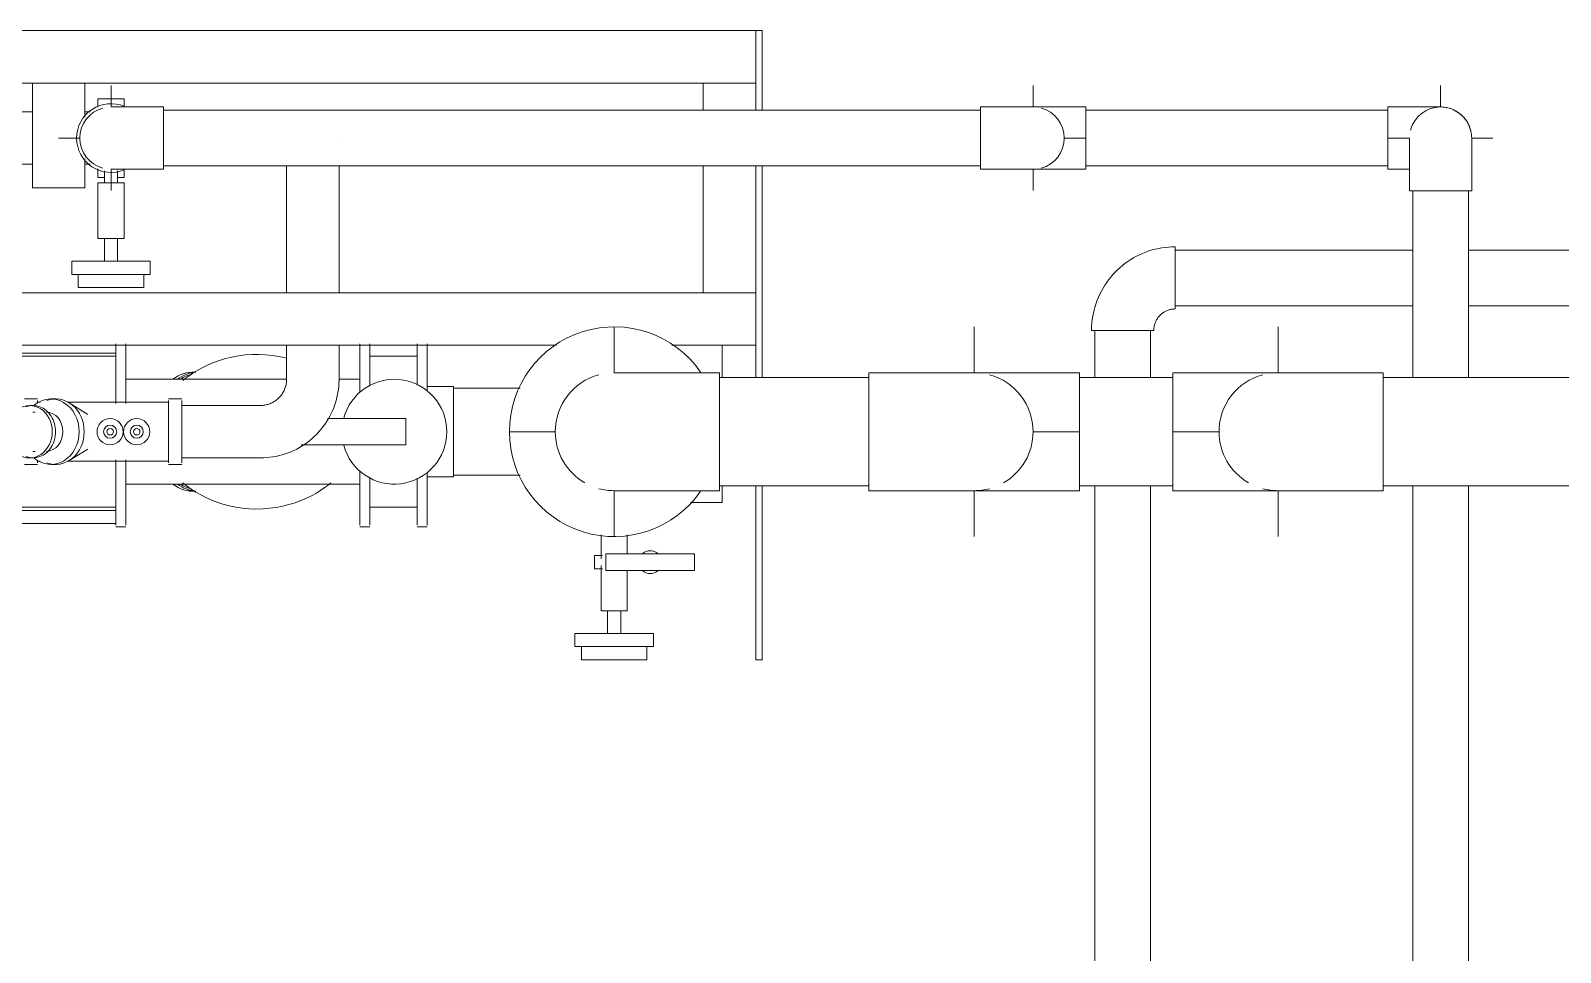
# Model space of a CAD drawing. Header units: inches. Extents: x -3299 to -2222, y -94 to 482.
# Drawn here: x -2519.7 to -2461.3, y 297.6 to 332.8 of the extents above; entities that cross this region are included whole.
import ezdxf

# ---------------------------------------------------------------- set-up
doc = ezdxf.new("R2010")
doc.units = ezdxf.units.IN
doc.header["$MEASUREMENT"] = 0
for name, color, linetype, lineweight in [('M-EQPM', 50, 'Continuous', 9), ('P-PIPE', 3, 'Continuous', 9), ('P-PIPE-CNTR', 3, 'Continuous', 9)]:
    doc.layers.add(name, color=color, linetype=linetype, lineweight=lineweight)

# ---------------------------------------------------------------- blocks, each defined once
blk = doc.blocks.new('Digital-Recirc-Valve_Brain_DMC2-BS1-DS-Brainscan_Armstrong - Standard-1360012-PLG_ ROOF LEVEL')
at = {"layer": 'M-EQPM'}
for p, q in [((-15.275, 12), (38.75, 12)), ((38.75, 10), (38.75, 12)), ((38.75, 12), (39, 12)), ((39, 8.962), (39, 12)), ((38.75, 10), (-9.564, 10)), ((11.15, 10), (13.15, 10)), ((11.15, 6), (11.15, 10)), ((13.15, 10), (13.15, 8.693)), ((36.75, 10), (38.75, 10)), ((36.75, 10), (36.75, 8.962)), ((38.75, 10), (38.75, 8.962)), ((13.65, 9.4), (13.65, 9.079)), ((13.65, 9.4), (14.15, 9.4)), ((14.15, 9.4), (14.65, 9.4)), ((14.65, 9.079), (14.65, 9.4)), ((11.15, 8.9), (10.35, 8.9)), ((13.357, 8.9), (13.15, 8.9)), ((13.15, 7.107), (13.15, 6)), ((10.35, 6.9), (11.15, 6.9)), ((13.15, 6.9), (13.357, 6.9)), ((13.65, 6.721), (13.65, 6.4)), ((13.9, 6.654), (13.9, 6.197)), ((14.4, 6.197), (14.4, 6.654)), ((14.65, 6.4), (14.65, 6.721)), ((36.75, 6.838), (36.75, 2)), ((38.75, 6.838), (38.75, 2)), ((39, -1.238), (39, 6.838)), ((13.15, 6), (11.15, 6)), ((13.9, 6.4), (13.65, 6.4)), ((13.65, 6.197), (13.65, 4.072)), ((13.65, 6.197), (14.65, 6.197)), ((14.65, 6.4), (14.4, 6.4)), ((14.65, 4.072), (14.65, 6.197)), ((20.85, 5.9), (20.85, 2)), ((22.85, 2), (22.85, 5.9)), ((13.65, 4.072), (14.65, 4.072)), ((13.9, 4.072), (13.9, 3.199)), ((14.4, 3.199), (14.4, 4.072)), ((12.65, 3.199), (12.65, 2.699)), ((12.65, 3.199), (15.65, 3.199)), ((15.65, 2.699), (15.65, 3.199)), ((12.65, 2.699), (15.65, 2.699)), ((12.9, 2.699), (12.9, 2.199)), ((15.4, 2.199), (15.4, 2.699)), ((6.5, 2), (38.75, 2)), ((12.9, 2.199), (15.4, 2.199)), ((38.75, 2), (36.75, 2)), ((38.75, 0), (38.75, 2)), ((14.338, -2.224), (14.338, 0.048)), ((14.712, -2.224), (14.712, 0.048)), ((23.65, -1.801), (23.65, 0.048)), ((24.025, -1.561), (24.025, 0.048)), ((25.838, -1.53), (25.838, 0.048)), ((26.213, -1.718), (26.213, 0.048)), ((31.154, 0), (7.25, 0)), ((10.525, -0.3), (14.338, -0.3)), ((14.338, -0.425), (10.525, -0.425)), ((20.85, 0), (20.85, -1.3)), ((22.85, -1.3), (22.85, 0)), ((25.838, -0.425), (24.025, -0.425)), ((35.546, 0), (37.475, 0)), ((38.75, 0), (35.546, 0)), ((37.475, -1.239), (37.475, 0)), ((38.75, -1.238), (38.75, 0)), ((17.387, -1.03), (17.273, -1.03)), ((17.387, -1.03), (17.273, -1.03)), ((20.85, -1.3), (14.712, -1.3)), ((16.604, -1.3), (14.712, -1.3)), ((23.65, -1.3), (22.85, -1.3)), ((23.65, -1.3), (22.85, -1.3)), ((27.213, -1.581), (26.213, -1.581)), ((27.213, -3.3), (27.213, -1.581)), ((29.758, -1.644), (27.213, -1.644)), ((11.35, -2.05), (10.85, -2.05)), ((11.167, -2.3), (11.042, -2.3)), ((11.35, -2.21), (11.35, -2.111)), ((11.444, -2.175), (11.35, -2.175)), ((12.042, -2.05), (11.854, -2.05)), ((16.35, -2.175), (12.471, -2.175)), ((13.268, -2.638), (12.551, -2.197)), ((16.85, -2.05), (16.35, -2.05)), ((16.35, -3.3), (16.35, -2.111)), ((16.85, -3.3), (16.85, -2.111)), ((19.85, -2.3), (16.85, -2.3)), ((11.256, -2.55), (11.167, -2.55)), ((22.408, -2.8), (25.4, -2.8)), ((25.4, -2.8), (25.4, -3.8)), ((16.35, -4.489), (16.35, -3.3)), ((16.85, -4.489), (16.85, -3.3)), ((27.213, -5.019), (27.213, -3.3)), ((11.167, -4.05), (11.256, -4.05)), ((12.551, -4.403), (13.268, -3.962)), ((25.4, -3.8), (21.41, -3.8)), ((10.85, -4.55), (11.35, -4.55)), ((11.042, -4.3), (11.167, -4.3)), ((11.35, -4.489), (11.35, -4.39)), ((11.35, -4.425), (11.444, -4.425)), ((11.854, -4.55), (12.042, -4.55)), ((12.471, -4.425), (16.35, -4.425)), ((14.338, -6.87), (14.338, -4.376)), ((14.712, -6.87), (14.712, -4.376)), ((16.35, -4.55), (16.85, -4.55)), ((16.85, -4.3), (19.85, -4.3)), ((23.65, -6.87), (23.65, -4.799)), ((24.025, -6.87), (24.025, -5.039)), ((25.838, -6.87), (25.838, -5.07)), ((26.213, -6.87), (26.213, -4.882)), ((26.213, -5.019), (27.213, -5.019)), ((27.213, -4.956), (29.758, -4.956)), ((14.712, -5.3), (23.65, -5.3)), ((14.712, -5.3), (16.604, -5.3)), ((17.273, -5.57), (17.387, -5.57)), ((17.273, -5.57), (17.387, -5.57)), ((22.465, -5.3), (23.65, -5.3)), ((37.475, -6), (37.475, -5.363)), ((38.75, -12), (38.75, -5.363)), ((39, -12), (39, -5.363)), ((10.525, -6.175), (14.338, -6.175)), ((14.338, -6.3), (10.525, -6.3)), ((24.025, -6.175), (25.838, -6.175)), ((37.475, -6), (36.261, -6)), ((10.525, -6.8), (14.338, -6.8)), ((14.338, -6.87), (14.338, -6.87)), ((14.338, -6.925), (14.712, -6.925)), ((14.338, -6.925), (14.712, -6.925)), ((14.712, -6.87), (14.712, -6.87)), ((23.65, -6.87), (23.65, -6.87)), ((23.65, -6.925), (24.025, -6.925)), ((23.65, -6.925), (24.025, -6.925)), ((24.025, -6.87), (24.025, -6.87)), ((25.838, -6.87), (25.838, -6.87)), ((25.838, -6.925), (26.213, -6.925)), ((25.838, -6.925), (26.213, -6.925)), ((26.213, -6.87), (26.213, -6.87)), ((32.85, -7.239), (32.85, -8.153)), ((33.85, -7.965), (33.85, -7.239)), ((32.909, -8.028), (32.6, -8.028)), ((32.6, -8.528), (32.6, -8.028)), ((33.037, -7.965), (33.037, -8.59)), ((33.037, -7.965), (36.412, -7.965)), ((36.412, -8.59), (36.412, -7.965)), ((32.6, -8.528), (32.909, -8.528)), ((32.85, -8.403), (32.85, -10.127)), ((33.037, -8.59), (36.412, -8.59)), ((33.85, -10.127), (33.85, -8.59)), ((32.85, -10.127), (33.85, -10.127)), ((33.1, -10.127), (33.1, -11)), ((33.6, -11), (33.6, -10.127)), ((31.85, -11), (31.85, -11.5)), ((31.85, -11), (34.85, -11)), ((34.85, -11.5), (34.85, -11)), ((31.85, -11.5), (34.85, -11.5)), ((32.1, -11.5), (32.1, -12)), ((34.6, -12), (34.6, -11.5)), ((32.1, -12), (34.6, -12)), ((39, -12), (38.75, -12))]:
    blk.add_line(p, q, dxfattribs=at)
at = {"layer": 'M-EQPM', "flags": 128}
for points in [[(22.85, 7.897), (22.85, 7.9), (22.85, 7.9)], [(20.85, 6.838), (20.85, 6.771), (20.85, 6.699), (20.85, 6.625), (20.85, 6.55), (20.85, 6.473), (20.85, 6.396), (20.85, 6.318), (20.85, 6.24), (20.85, 6.161), (20.85, 6.081), (20.85, 6.002), (20.85, 5.922), (20.85, 5.9)], [(22.85, 5.9), (22.85, 5.98), (22.85, 6.06), (22.85, 6.139), (22.85, 6.219), (22.85, 6.297), (22.85, 6.375), (22.85, 6.453), (22.85, 6.529), (22.85, 6.605), (22.85, 6.679), (22.85, 6.752), (22.85, 6.824)], [(20.852, -0.496), (20.799, -0.481), (20.554, -0.429), (20.301, -0.389), (20.045, -0.363), (19.785, -0.352), (19.525, -0.355), (19.267, -0.373), (19.012, -0.405), (18.762, -0.451), (18.52, -0.51), (18.287, -0.58), (18.064, -0.66), (17.852, -0.749), (17.652, -0.846), (17.465, -0.948), (17.29, -1.055), (17.129, -1.165), (16.98, -1.277), (16.891, -1.35)], [(20.85, -0.495), (20.799, -0.481), (20.554, -0.429), (20.301, -0.389), (20.045, -0.363), (19.785, -0.352), (19.525, -0.355), (19.267, -0.373), (19.012, -0.405), (18.762, -0.451), (18.52, -0.51), (18.287, -0.58), (18.064, -0.66), (17.852, -0.749), (17.652, -0.846), (17.465, -0.948), (17.29, -1.055), (17.243, -1.087)], [(19.85, -4.3), (19.97, -4.298), (20.09, -4.29), (20.209, -4.278), (20.328, -4.262), (20.446, -4.24), (20.563, -4.214), (20.679, -4.183), (20.794, -4.148), (20.907, -4.108), (21.018, -4.063), (21.128, -4.014), (21.235, -3.961), (21.341, -3.903), (21.444, -3.842), (21.544, -3.776), (21.642, -3.706), (21.736, -3.633), (21.828, -3.555), (21.917, -3.475), (22.002, -3.39), (22.084, -3.302), (22.162, -3.211), (22.237, -3.117), (22.308, -3.021), (22.374, -2.921), (22.437, -2.819), (22.496, -2.714), (22.55, -2.607), (22.6, -2.498), (22.646, -2.387), (22.687, -2.274), (22.724, -2.16), (22.756, -2.045), (22.784, -1.928), (22.806, -1.81), (22.824, -1.691), (22.838, -1.572), (22.846, -1.452), (22.85, -1.332), (22.85, -1.3)], [(20.85, -1.3), (20.849, -1.34), (20.847, -1.38), (20.843, -1.42), (20.837, -1.459), (20.83, -1.499), (20.821, -1.538), (20.811, -1.576), (20.799, -1.615), (20.786, -1.652), (20.771, -1.689), (20.755, -1.726), (20.737, -1.762), (20.718, -1.797), (20.697, -1.831), (20.675, -1.865), (20.652, -1.897), (20.628, -1.929), (20.602, -1.959), (20.575, -1.989), (20.547, -2.017), (20.517, -2.045), (20.487, -2.071), (20.456, -2.096), (20.424, -2.119), (20.39, -2.141), (20.356, -2.162), (20.321, -2.182), (20.286, -2.2), (20.249, -2.217), (20.212, -2.232), (20.175, -2.246), (20.137, -2.258), (20.098, -2.269), (20.059, -2.278), (20.02, -2.285), (19.98, -2.291), (19.941, -2.296), (19.901, -2.299), (19.861, -2.3), (19.85, -2.3)], [(22.849, -1.35), (22.85, -1.332), (22.85, -1.3)], [(16.891, -5.25), (16.922, -5.276), (17.065, -5.389), (17.222, -5.5), (17.391, -5.608), (17.573, -5.713), (17.768, -5.812), (17.975, -5.904), (18.193, -5.988), (18.423, -6.063), (18.661, -6.126), (18.908, -6.177), (19.161, -6.215), (19.418, -6.239), (19.678, -6.249), (19.938, -6.243), (20.196, -6.223), (20.45, -6.189), (20.699, -6.142), (20.94, -6.082), (21.172, -6.011), (21.393, -5.929), (21.604, -5.839), (21.802, -5.742), (21.988, -5.639), (22.161, -5.531), (22.321, -5.421), (22.468, -5.308), (22.538, -5.25)], [(17.242, -5.513), (17.391, -5.608), (17.573, -5.713), (17.768, -5.812), (17.975, -5.904), (18.193, -5.988), (18.423, -6.063), (18.661, -6.126), (18.908, -6.177), (19.161, -6.215), (19.418, -6.239), (19.678, -6.249), (19.938, -6.243), (20.196, -6.223), (20.45, -6.189), (20.699, -6.142), (20.94, -6.082), (21.172, -6.011), (21.393, -5.929), (21.604, -5.839), (21.802, -5.742), (21.988, -5.639), (22.161, -5.531), (22.321, -5.421), (22.468, -5.308), (22.538, -5.25)]]:
    blk.add_lwpolyline(points, dxfattribs=at)
at = {"layer": 'M-EQPM'}
for centre, radius, start, end in [((14.15, 7.9), 1.312, 66.94225, 180), ((14.15, 7.9), 1.312, 180, 292.81085), ((33.35, -3.3), 4, 34.61751, 180), ((24.963, -3.3), 2, 360, 165.18365), ((14.116, -3.3), 0.5, 0, 180), ((15.131, -3.3), 0.5, 0, 180), ((14.116, -3.3), 0.5, 180, 0), ((14.116, -3.3), 0.25, 0, 180), ((14.116, -3.3), 0.25, 180, 0), ((14.116, -3.3), 0.125, 0, 180), ((14.116, -3.3), 0.125, 180, 0), ((15.131, -3.3), 0.5, 180, 0), ((15.131, -3.3), 0.25, 0, 180), ((15.131, -3.3), 0.25, 180, 0), ((15.131, -3.3), 0.125, 0, 180), ((15.131, -3.3), 0.125, 180, 0), ((24.963, -3.3), 2, 194.81635, 360), ((33.35, -3.3), 4, 180, 325.40656), ((34.725, -8.278), 0.437, 49.48717, 130.51283), ((34.725, -8.278), 0.437, 229.48717, 310.51283)]:
    blk.add_arc(centre, radius, start, end, dxfattribs=at)
for centre, major_axis, ratio, start_param, end_param in [((17.273, -3.3), (0, 2.27), 0.707107, 6.227503, 6.776741), ((17.45, -3.3), (0, 2.27), 0.707107, 0.053086, 0.493555), ((17.45, -3.3), (0, 2.207), 0.707107, 0.13572, 0.43701), ((17.273, -3.3), (0, 2.27), 0.707107, 6.227503, 6.507585), ((17.45, -3.3), (0, 2.27), 0.707107, 0.053086, 0.224399), ((17.627, -3.3), (0, 2.207), 0.707107, 0.430713, 0.463237), ((11.042, -3.3), (0, 1), 0.866025, 4.712389, 7.853982), ((11.167, -3.3), (0, 1), 0.866025, 5.345548, 6.597345), ((11.854, -3.3), (0, 1.25), 0.866025, 4.712389, 6.926336), ((12.042, -3.3), (0, 1.25), 0.866025, 4.712389, 6.597345), ((11.667, -3.3), (0, 0.75), 0.866025, 4.712389, 6.254256), ((11.167, -3.3), (0, 1), 0.866025, 4.712389, 5.340708), ((11.042, -3.3), (0, 1), 0.866025, 1.570796, 4.712389), ((11.854, -3.3), (0, 1.25), 0.866025, 2.498442, 4.712389), ((11.667, -3.3), (0, 0.75), 0.866025, 3.170521, 4.712389), ((12.042, -3.3), (0, 1.25), 0.866025, 2.827433, 4.712389), ((11.167, -3.3), (0, 1), 0.866025, 4.08407, 4.712389), ((11.167, -3.3), (0, 1), 0.866025, 2.827433, 4.07923), ((17.273, -3.3), (0, 2.27), 0.707107, 2.648037, 3.197275), ((17.45, -3.3), (0, 2.27), 0.707107, 2.648037, 3.088507), ((17.45, -3.3), (0, 2.207), 0.707107, 2.704582, 3.005873), ((17.273, -3.3), (0, 2.27), 0.707107, 2.917193, 3.197275), ((17.627, -3.3), (0, 2.207), 0.707107, 2.678356, 2.710879), ((17.45, -3.3), (0, 2.27), 0.707107, 2.917193, 3.088507)]:
    blk.add_ellipse(centre, major_axis=major_axis, ratio=ratio, start_param=start_param, end_param=end_param, dxfattribs=at)
blk = doc.blocks.new('Elbow - Welded - Generic - Standard-1372983-PLG_ ROOF LEVEL')
at = {"layer": 'P-PIPE'}
blk.add_line((-2476.813, 321.336), (-2479.187, 321.336), dxfattribs=at)
at = {"layer": 'P-PIPE', "flags": 128}
for points in [[(-2475.992, 324.531), (-2476.12, 324.529), (-2476.247, 324.521), (-2476.375, 324.508), (-2476.501, 324.491), (-2476.627, 324.468), (-2476.752, 324.44), (-2476.875, 324.407), (-2476.997, 324.369), (-2477.118, 324.327), (-2477.236, 324.279), (-2477.353, 324.227), (-2477.467, 324.17), (-2477.58, 324.109), (-2477.689, 324.043), (-2477.796, 323.973), (-2477.9, 323.899), (-2478.001, 323.821), (-2478.099, 323.738), (-2478.193, 323.652), (-2478.284, 323.562), (-2478.371, 323.469), (-2478.455, 323.372), (-2478.534, 323.272), (-2478.609, 323.169), (-2478.68, 323.063), (-2478.747, 322.954), (-2478.81, 322.842), (-2478.868, 322.728), (-2478.921, 322.612), (-2478.97, 322.494), (-2479.014, 322.374), (-2479.053, 322.252), (-2479.087, 322.129), (-2479.116, 322.005), (-2479.14, 321.879), (-2479.16, 321.753), (-2479.174, 321.626), (-2479.183, 321.499), (-2479.187, 321.371), (-2479.187, 321.336)], [(-2476.813, 321.336), (-2476.812, 321.369), (-2476.81, 321.402), (-2476.807, 321.435), (-2476.802, 321.467), (-2476.797, 321.5), (-2476.789, 321.532), (-2476.781, 321.563), (-2476.771, 321.595), (-2476.76, 321.626), (-2476.748, 321.656), (-2476.735, 321.686), (-2476.72, 321.715), (-2476.704, 321.744), (-2476.688, 321.772), (-2476.67, 321.8), (-2476.651, 321.827), (-2476.63, 321.853), (-2476.609, 321.878), (-2476.587, 321.902), (-2476.564, 321.925), (-2476.54, 321.948), (-2476.515, 321.969), (-2476.489, 321.99), (-2476.463, 322.009), (-2476.436, 322.027), (-2476.408, 322.044), (-2476.379, 322.06), (-2476.35, 322.075), (-2476.32, 322.089), (-2476.29, 322.102), (-2476.259, 322.113), (-2476.227, 322.123), (-2476.196, 322.132), (-2476.164, 322.139), (-2476.132, 322.145), (-2476.099, 322.15), (-2476.067, 322.154), (-2476.034, 322.156), (-2476.001, 322.157), (-2475.992, 322.157)]]:
    blk.add_lwpolyline(points, dxfattribs=at)
at = {"layer": 'P-PIPE'}
blk.add_ellipse((-2475.992, 323.344), major_axis=(0, 1.187), ratio=0.000084, start_param=0, end_param=3.141593, dxfattribs=at)
blk = doc.blocks.new('Elbow - Welded - Generic - Standard-1101236-PLG_ ROOF LEVEL')
at = {"layer": 'P-PIPE'}
for p, q in [((-2371.998, 222.155), (-2371.998, 224.405)), ((-2371.998, 219.905), (-2371.998, 222.155))]:
    blk.add_line(p, q, dxfattribs=at)
at = {"layer": 'P-PIPE', "flags": 128}
for points in [[(-2367.982, 224.405), (-2367.985, 224.405), (-2367.995, 224.405), (-2368.011, 224.405), (-2368.033, 224.405), (-2368.062, 224.405), (-2368.097, 224.405), (-2368.139, 224.405), (-2368.186, 224.405), (-2368.24, 224.405), (-2368.299, 224.405), (-2368.365, 224.405), (-2368.436, 224.405), (-2368.513, 224.405), (-2368.596, 224.405), (-2368.684, 224.405), (-2368.777, 224.405), (-2368.875, 224.405), (-2368.979, 224.405), (-2369.087, 224.405), (-2369.2, 224.405), (-2369.318, 224.405), (-2369.439, 224.405), (-2369.565, 224.405), (-2369.695, 224.405), (-2369.828, 224.405), (-2369.965, 224.405), (-2370.105, 224.405), (-2370.248, 224.405), (-2370.394, 224.405), (-2370.543, 224.405), (-2370.694, 224.405), (-2370.847, 224.405), (-2371.001, 224.405), (-2371.158, 224.405), (-2371.315, 224.405), (-2371.474, 224.405), (-2371.634, 224.405), (-2371.794, 224.405), (-2371.955, 224.405), (-2371.998, 224.405)], [(-2371.998, 219.905), (-2371.837, 219.905), (-2371.677, 219.905), (-2371.517, 219.905), (-2371.358, 219.905), (-2371.2, 219.905), (-2371.043, 219.905), (-2370.888, 219.905), (-2370.735, 219.905), (-2370.583, 219.905), (-2370.434, 219.905), (-2370.287, 219.905), (-2370.143, 219.905), (-2370.003, 219.905), (-2369.865, 219.905), (-2369.73, 219.905), (-2369.6, 219.905), (-2369.473, 219.905), (-2369.35, 219.905), (-2369.231, 219.905), (-2369.117, 219.905), (-2369.008, 219.905), (-2368.903, 219.905), (-2368.803, 219.905), (-2368.708, 219.905), (-2368.619, 219.905), (-2368.535, 219.905), (-2368.456, 219.905), (-2368.383, 219.905), (-2368.316, 219.905), (-2368.255, 219.905), (-2368.2, 219.905), (-2368.151, 219.905), (-2368.108, 219.905), (-2368.071, 219.905), (-2368.041, 219.905), (-2368.016, 219.905), (-2367.999, 219.905), (-2367.987, 219.905), (-2367.982, 219.905), (-2367.982, 219.905)]]:
    blk.add_lwpolyline(points, dxfattribs=at)
at = {"layer": 'P-PIPE'}
for start, end in [(75, 90), (0, 60), (285, 0)]:
    blk.add_arc((-2367.982, 222.155), 2.25, start, end, dxfattribs=at)
blk = doc.blocks.new('Elbow - Welded - Generic - Standard-V29-PLG_ ROOF LEVEL')
at = {"layer": 'P-PIPE'}
for p, q in [((-2487.681, 317.476), (-2487.681, 319.726)), ((-2487.681, 315.226), (-2487.681, 317.476))]:
    blk.add_line(p, q, dxfattribs=at)
at = {"layer": 'P-PIPE', "flags": 128}
for points in [[(-2483.666, 319.726), (-2483.669, 319.726), (-2483.679, 319.726), (-2483.695, 319.726), (-2483.717, 319.726), (-2483.746, 319.726), (-2483.781, 319.726), (-2483.822, 319.726), (-2483.87, 319.726), (-2483.923, 319.726), (-2483.983, 319.726), (-2484.048, 319.726), (-2484.12, 319.726), (-2484.197, 319.726), (-2484.279, 319.726), (-2484.367, 319.726), (-2484.46, 319.726), (-2484.559, 319.726), (-2484.662, 319.726), (-2484.771, 319.726), (-2484.884, 319.726), (-2485.001, 319.726), (-2485.123, 319.726), (-2485.249, 319.726), (-2485.378, 319.726), (-2485.512, 319.726), (-2485.649, 319.726), (-2485.789, 319.726), (-2485.932, 319.726), (-2486.078, 319.726), (-2486.226, 319.726), (-2486.377, 319.726), (-2486.53, 319.726), (-2486.685, 319.726), (-2486.841, 319.726), (-2486.999, 319.726), (-2487.158, 319.726), (-2487.317, 319.726), (-2487.478, 319.726), (-2487.638, 319.726), (-2487.681, 319.726)], [(-2487.681, 315.226), (-2487.521, 315.226), (-2487.361, 315.226), (-2487.201, 315.226), (-2487.042, 315.226), (-2486.884, 315.226), (-2486.727, 315.226), (-2486.572, 315.226), (-2486.418, 315.226), (-2486.267, 315.226), (-2486.118, 315.226), (-2485.971, 315.226), (-2485.827, 315.226), (-2485.686, 315.226), (-2485.548, 315.226), (-2485.414, 315.226), (-2485.283, 315.226), (-2485.156, 315.226), (-2485.034, 315.226), (-2484.915, 315.226), (-2484.801, 315.226), (-2484.691, 315.226), (-2484.586, 315.226), (-2484.487, 315.226), (-2484.392, 315.226), (-2484.302, 315.226), (-2484.218, 315.226), (-2484.14, 315.226), (-2484.067, 315.226), (-2484, 315.226), (-2483.939, 315.226), (-2483.883, 315.226), (-2483.834, 315.226), (-2483.791, 315.226), (-2483.755, 315.226), (-2483.724, 315.226), (-2483.7, 315.226), (-2483.682, 315.226), (-2483.671, 315.226), (-2483.666, 315.226), (-2483.666, 315.226)]]:
    blk.add_lwpolyline(points, dxfattribs=at)
at = {"layer": 'P-PIPE'}
for start, end in [(0, 75), (300, 0), (270, 285)]:
    blk.add_arc((-2483.666, 317.476), 2.25, start, end, dxfattribs=at)
blk = doc.blocks.new('Elbow - Welded - Generic - Standard-V30-PLG_ ROOF LEVEL')
at = {"layer": 'P-PIPE'}
for p, q in [((-2483.69, 319.726), (-2483.666, 319.726)), ((-2479.65, 319.726), (-2479.65, 317.476)), ((-2479.65, 317.476), (-2479.65, 315.226))]:
    blk.add_line(p, q, dxfattribs=at)
at = {"layer": 'P-PIPE', "flags": 128}
for points in [[(-2483.663, 319.726), (-2483.653, 319.726), (-2483.637, 319.726), (-2483.614, 319.726), (-2483.586, 319.726), (-2483.551, 319.726), (-2483.509, 319.726), (-2483.462, 319.726), (-2483.408, 319.726), (-2483.349, 319.726), (-2483.283, 319.726), (-2483.212, 319.726), (-2483.135, 319.726), (-2483.052, 319.726), (-2482.964, 319.726), (-2482.871, 319.726), (-2482.773, 319.726), (-2482.669, 319.726), (-2482.561, 319.726), (-2482.448, 319.726), (-2482.33, 319.726), (-2482.209, 319.726), (-2482.083, 319.726), (-2481.953, 319.726), (-2481.82, 319.726), (-2481.683, 319.726), (-2481.543, 319.726), (-2481.4, 319.726), (-2481.254, 319.726), (-2481.105, 319.726), (-2480.954, 319.726), (-2480.801, 319.726), (-2480.647, 319.726), (-2480.49, 319.726), (-2480.333, 319.726), (-2480.174, 319.726), (-2480.014, 319.726), (-2479.854, 319.726), (-2479.693, 319.726), (-2479.65, 319.726)], [(-2479.65, 315.226), (-2479.811, 315.226), (-2479.971, 315.226), (-2480.131, 315.226), (-2480.29, 315.226), (-2480.448, 315.226), (-2480.605, 315.226), (-2480.76, 315.226), (-2480.913, 315.226), (-2481.065, 315.226), (-2481.214, 315.226), (-2481.36, 315.226), (-2481.504, 315.226), (-2481.645, 315.226), (-2481.783, 315.226), (-2481.917, 315.226), (-2482.048, 315.226), (-2482.175, 315.226), (-2482.298, 315.226), (-2482.417, 315.226), (-2482.531, 315.226), (-2482.64, 315.226), (-2482.745, 315.226), (-2482.845, 315.226), (-2482.94, 315.226), (-2483.029, 315.226), (-2483.113, 315.226), (-2483.192, 315.226), (-2483.265, 315.226), (-2483.332, 315.226), (-2483.393, 315.226), (-2483.448, 315.226), (-2483.497, 315.226), (-2483.54, 315.226), (-2483.577, 315.226), (-2483.607, 315.226), (-2483.631, 315.226), (-2483.649, 315.226), (-2483.661, 315.226), (-2483.665, 315.226), (-2483.666, 315.226)]]:
    blk.add_lwpolyline(points, dxfattribs=at)
blk = doc.blocks.new('Elbow - Welded - Generic - Standard-V31-PLG_ ROOF LEVEL')
at = {"layer": 'P-PIPE'}
for p, q in [((-2476.086, 317.476), (-2476.086, 319.726)), ((-2476.086, 315.226), (-2476.086, 317.476)), ((-2472.046, 315.226), (-2472.071, 315.226))]:
    blk.add_line(p, q, dxfattribs=at)
at = {"layer": 'P-PIPE', "flags": 128}
for points in [[(-2476.086, 319.726), (-2475.926, 319.726), (-2475.765, 319.726), (-2475.606, 319.726), (-2475.447, 319.726), (-2475.289, 319.726), (-2475.132, 319.726), (-2474.977, 319.726), (-2474.823, 319.726), (-2474.672, 319.726), (-2474.523, 319.726), (-2474.376, 319.726), (-2474.232, 319.726), (-2474.091, 319.726), (-2473.953, 319.726), (-2473.819, 319.726), (-2473.688, 319.726), (-2473.561, 319.726), (-2473.438, 319.726), (-2473.32, 319.726), (-2473.206, 319.726), (-2473.096, 319.726), (-2472.991, 319.726), (-2472.891, 319.726), (-2472.797, 319.726), (-2472.707, 319.726), (-2472.623, 319.726), (-2472.545, 319.726), (-2472.472, 319.726), (-2472.405, 319.726), (-2472.344, 319.726), (-2472.288, 319.726), (-2472.239, 319.726), (-2472.196, 319.726), (-2472.16, 319.726), (-2472.129, 319.726), (-2472.105, 319.726), (-2472.087, 319.726), (-2472.076, 319.726)], [(-2472.074, 315.226), (-2472.083, 315.226), (-2472.1, 315.226), (-2472.122, 315.226), (-2472.151, 315.226), (-2472.186, 315.226), (-2472.227, 315.226), (-2472.275, 315.226), (-2472.328, 315.226), (-2472.388, 315.226), (-2472.453, 315.226), (-2472.524, 315.226), (-2472.601, 315.226), (-2472.684, 315.226), (-2472.772, 315.226), (-2472.865, 315.226), (-2472.964, 315.226), (-2473.067, 315.226), (-2473.176, 315.226), (-2473.289, 315.226), (-2473.406, 315.226), (-2473.528, 315.226), (-2473.654, 315.226), (-2473.783, 315.226), (-2473.917, 315.226), (-2474.054, 315.226), (-2474.194, 315.226), (-2474.337, 315.226), (-2474.483, 315.226), (-2474.631, 315.226), (-2474.782, 315.226), (-2474.935, 315.226), (-2475.09, 315.226), (-2475.246, 315.226), (-2475.404, 315.226), (-2475.563, 315.226), (-2475.722, 315.226), (-2475.883, 315.226), (-2476.043, 315.226), (-2476.086, 315.226)]]:
    blk.add_lwpolyline(points, dxfattribs=at)
blk = doc.blocks.new('Elbow - Welded - Generic - Standard-V32-PLG_ ROOF LEVEL')
at = {"layer": 'P-PIPE'}
for p, q in [((-2514.592, 329.863), (-2514.592, 328.676)), ((-2514.592, 328.676), (-2514.592, 327.489))]:
    blk.add_line(p, q, dxfattribs=at)
at = {"layer": 'P-PIPE', "flags": 128}
for points in [[(-2514.592, 329.863), (-2514.672, 329.863), (-2514.753, 329.863), (-2514.832, 329.863), (-2514.912, 329.863), (-2514.991, 329.863), (-2515.069, 329.863), (-2515.147, 329.863), (-2515.224, 329.863), (-2515.299, 329.863), (-2515.374, 329.863), (-2515.447, 329.863), (-2515.519, 329.863), (-2515.59, 329.863), (-2515.659, 329.863), (-2515.726, 329.863), (-2515.791, 329.863), (-2515.855, 329.863), (-2515.916, 329.863), (-2515.975, 329.863), (-2516.032, 329.863), (-2516.087, 329.863), (-2516.14, 329.863), (-2516.19, 329.863), (-2516.237, 329.863), (-2516.282, 329.863), (-2516.324, 329.863), (-2516.363, 329.863), (-2516.399, 329.863), (-2516.433, 329.863), (-2516.464, 329.863), (-2516.491, 329.863), (-2516.516, 329.863), (-2516.537, 329.863), (-2516.556, 329.863), (-2516.571, 329.863), (-2516.583, 329.863), (-2516.592, 329.863), (-2516.597, 329.863), (-2516.6, 329.863), (-2516.6, 329.863)], [(-2516.6, 327.489), (-2516.598, 327.489), (-2516.594, 327.489), (-2516.586, 327.489), (-2516.574, 327.489), (-2516.56, 327.489), (-2516.542, 327.489), (-2516.522, 327.489), (-2516.498, 327.489), (-2516.471, 327.489), (-2516.441, 327.489), (-2516.409, 327.489), (-2516.373, 327.489), (-2516.335, 327.489), (-2516.293, 327.489), (-2516.249, 327.489), (-2516.203, 327.489), (-2516.153, 327.489), (-2516.102, 327.489), (-2516.047, 327.489), (-2515.991, 327.489), (-2515.932, 327.489), (-2515.871, 327.489), (-2515.809, 327.489), (-2515.744, 327.489), (-2515.677, 327.489), (-2515.609, 327.489), (-2515.538, 327.489), (-2515.467, 327.489), (-2515.394, 327.489), (-2515.32, 327.489), (-2515.244, 327.489), (-2515.168, 327.489), (-2515.09, 327.489), (-2515.012, 327.489), (-2514.933, 327.489), (-2514.854, 327.489), (-2514.774, 327.489), (-2514.694, 327.489), (-2514.614, 327.489), (-2514.592, 327.489)]]:
    blk.add_lwpolyline(points, dxfattribs=at)
at = {"layer": 'P-PIPE'}
for start, end in [(105, 180), (180, 255)]:
    blk.add_arc((-2516.6, 328.676), 1.187, start, end, dxfattribs=at)
blk = doc.blocks.new('Elbow - Welded - Generic - Standard-V33-PLG_ ROOF LEVEL')
at = {"layer": 'P-PIPE'}
for p, q in [((-2483.424, 328.676), (-2483.424, 329.863)), ((-2483.424, 327.489), (-2483.424, 328.676))]:
    blk.add_line(p, q, dxfattribs=at)
at = {"layer": 'P-PIPE', "flags": 128}
for points in [[(-2481.416, 329.863), (-2481.417, 329.863), (-2481.422, 329.863), (-2481.43, 329.863), (-2481.441, 329.863), (-2481.456, 329.863), (-2481.473, 329.863), (-2481.494, 329.863), (-2481.518, 329.863), (-2481.544, 329.863), (-2481.574, 329.863), (-2481.607, 329.863), (-2481.643, 329.863), (-2481.681, 329.863), (-2481.722, 329.863), (-2481.766, 329.863), (-2481.813, 329.863), (-2481.862, 329.863), (-2481.914, 329.863), (-2481.968, 329.863), (-2482.025, 329.863), (-2482.083, 329.863), (-2482.144, 329.863), (-2482.207, 329.863), (-2482.272, 329.863), (-2482.339, 329.863), (-2482.407, 329.863), (-2482.477, 329.863), (-2482.549, 329.863), (-2482.622, 329.863), (-2482.696, 329.863), (-2482.771, 329.863), (-2482.848, 329.863), (-2482.925, 329.863), (-2483.003, 329.863), (-2483.082, 329.863), (-2483.162, 329.863), (-2483.242, 329.863), (-2483.322, 329.863), (-2483.402, 329.863), (-2483.424, 329.863)], [(-2483.424, 327.489), (-2483.343, 327.489), (-2483.263, 327.489), (-2483.183, 327.489), (-2483.104, 327.489), (-2483.025, 327.489), (-2482.946, 327.489), (-2482.869, 327.489), (-2482.792, 327.489), (-2482.716, 327.489), (-2482.642, 327.489), (-2482.568, 327.489), (-2482.496, 327.489), (-2482.426, 327.489), (-2482.357, 327.489), (-2482.29, 327.489), (-2482.225, 327.489), (-2482.161, 327.489), (-2482.1, 327.489), (-2482.04, 327.489), (-2481.983, 327.489), (-2481.928, 327.489), (-2481.876, 327.489), (-2481.826, 327.489), (-2481.779, 327.489), (-2481.734, 327.489), (-2481.692, 327.489), (-2481.653, 327.489), (-2481.616, 327.489), (-2481.583, 327.489), (-2481.552, 327.489), (-2481.525, 327.489), (-2481.5, 327.489), (-2481.479, 327.489), (-2481.46, 327.489), (-2481.445, 327.489), (-2481.433, 327.489), (-2481.424, 327.489), (-2481.418, 327.489), (-2481.416, 327.489), (-2481.416, 327.489)]]:
    blk.add_lwpolyline(points, dxfattribs=at)
at = {"layer": 'P-PIPE'}
for start, end in [(0, 75), (285, 0)]:
    blk.add_arc((-2481.416, 328.676), 1.187, start, end, dxfattribs=at)
blk = doc.blocks.new('Elbow - Welded - Generic - Standard-V34-PLG_ ROOF LEVEL')
at = {"layer": 'P-PIPE'}
for p, q in [((-2479.408, 329.863), (-2479.408, 328.676)), ((-2479.408, 328.676), (-2479.408, 327.489)), ((-2481.413, 327.489), (-2481.416, 327.489))]:
    blk.add_line(p, q, dxfattribs=at)
at = {"layer": 'P-PIPE', "flags": 128}
for points in [[(-2481.409, 329.863), (-2481.401, 329.863), (-2481.39, 329.863), (-2481.376, 329.863), (-2481.358, 329.863), (-2481.338, 329.863), (-2481.314, 329.863), (-2481.287, 329.863), (-2481.257, 329.863), (-2481.224, 329.863), (-2481.189, 329.863), (-2481.15, 329.863), (-2481.109, 329.863), (-2481.065, 329.863), (-2481.018, 329.863), (-2480.969, 329.863), (-2480.917, 329.863), (-2480.863, 329.863), (-2480.807, 329.863), (-2480.748, 329.863), (-2480.687, 329.863), (-2480.624, 329.863), (-2480.559, 329.863), (-2480.493, 329.863), (-2480.424, 329.863), (-2480.354, 329.863), (-2480.283, 329.863), (-2480.21, 329.863), (-2480.135, 329.863), (-2480.06, 329.863), (-2479.984, 329.863), (-2479.906, 329.863), (-2479.828, 329.863), (-2479.749, 329.863), (-2479.67, 329.863), (-2479.59, 329.863), (-2479.51, 329.863), (-2479.43, 329.863), (-2479.408, 329.863)], [(-2479.408, 327.489), (-2479.488, 327.489), (-2479.568, 327.489), (-2479.648, 327.489), (-2479.728, 327.489), (-2479.807, 327.489), (-2479.885, 327.489), (-2479.963, 327.489), (-2480.039, 327.489), (-2480.115, 327.489), (-2480.19, 327.489), (-2480.263, 327.489), (-2480.335, 327.489), (-2480.406, 327.489), (-2480.474, 327.489), (-2480.542, 327.489), (-2480.607, 327.489), (-2480.67, 327.489), (-2480.732, 327.489), (-2480.791, 327.489), (-2480.848, 327.489), (-2480.903, 327.489), (-2480.955, 327.489), (-2481.005, 327.489), (-2481.053, 327.489), (-2481.097, 327.489), (-2481.139, 327.489), (-2481.179, 327.489), (-2481.215, 327.489), (-2481.249, 327.489), (-2481.279, 327.489), (-2481.307, 327.489), (-2481.331, 327.489), (-2481.353, 327.489), (-2481.371, 327.489), (-2481.387, 327.489), (-2481.399, 327.489), (-2481.407, 327.489)]]:
    blk.add_lwpolyline(points, dxfattribs=at)
blk = doc.blocks.new('Elbow - Welded - Generic - Standard-V35-PLG_ ROOF LEVEL')
at = {"layer": 'P-PIPE'}
for p, q in [((-2467.877, 328.676), (-2467.877, 329.863)), ((-2467.877, 327.489), (-2467.877, 328.676))]:
    blk.add_line(p, q, dxfattribs=at)
at = {"layer": 'P-PIPE', "flags": 128}
for points in [[(-2467.877, 329.863), (-2467.796, 329.863), (-2467.716, 329.863), (-2467.636, 329.863), (-2467.557, 329.863), (-2467.478, 329.863), (-2467.399, 329.863), (-2467.322, 329.863), (-2467.245, 329.863), (-2467.169, 329.863), (-2467.095, 329.863), (-2467.022, 329.863), (-2466.95, 329.863), (-2466.879, 329.863), (-2466.81, 329.863), (-2466.743, 329.863), (-2466.678, 329.863), (-2466.614, 329.863), (-2466.553, 329.863), (-2466.493, 329.863), (-2466.436, 329.863), (-2466.382, 329.863), (-2466.329, 329.863), (-2466.279, 329.863), (-2466.232, 329.863), (-2466.187, 329.863), (-2466.145, 329.863), (-2466.106, 329.863), (-2466.069, 329.863), (-2466.036, 329.863), (-2466.005, 329.863), (-2465.978, 329.863), (-2465.953, 329.863), (-2465.932, 329.863), (-2465.913, 329.863), (-2465.898, 329.863), (-2465.886, 329.863), (-2465.877, 329.863), (-2465.871, 329.863)], [(-2465.869, 329.863), (-2465.821, 329.862), (-2465.774, 329.859), (-2465.727, 329.854), (-2465.68, 329.847), (-2465.633, 329.839), (-2465.587, 329.829), (-2465.541, 329.816), (-2465.495, 329.802), (-2465.451, 329.787), (-2465.407, 329.769), (-2465.363, 329.75), (-2465.321, 329.729), (-2465.279, 329.706), (-2465.238, 329.681), (-2465.199, 329.655), (-2465.16, 329.628), (-2465.122, 329.599), (-2465.086, 329.568), (-2465.051, 329.536), (-2465.017, 329.503), (-2464.985, 329.468), (-2464.954, 329.432), (-2464.924, 329.395), (-2464.896, 329.356), (-2464.87, 329.317), (-2464.845, 329.277), (-2464.822, 329.235), (-2464.8, 329.193), (-2464.781, 329.15), (-2464.763, 329.106), (-2464.746, 329.061), (-2464.732, 329.016), (-2464.719, 328.97), (-2464.708, 328.924), (-2464.699, 328.877), (-2464.692, 328.83), (-2464.687, 328.783), (-2464.683, 328.736), (-2464.682, 328.688)], [(-2467.054, 327.489), (-2467.075, 327.489), (-2467.149, 327.489), (-2467.225, 327.489), (-2467.301, 327.489), (-2467.378, 327.489), (-2467.457, 327.489), (-2467.535, 327.489), (-2467.615, 327.489), (-2467.695, 327.489), (-2467.775, 327.489), (-2467.855, 327.489), (-2467.877, 327.489)]]:
    blk.add_lwpolyline(points, dxfattribs=at)

msp = doc.modelspace()

# ---------------------------------------------------------------- linework, layer by layer
at = {"layer": 'P-PIPE'}
for p, q in [((-2483.424, 329.738), (-2514.592, 329.738)), ((-2467.877, 329.738), (-2479.408, 329.738)), ((-2514.592, 327.614), (-2483.424, 327.614)), ((-2479.408, 327.614), (-2467.877, 327.614)), ((-2466.931, 326.668), (-2466.931, 319.536)), ((-2464.807, 319.538), (-2464.807, 326.668)), ((-2466.93, 324.406), (-2475.992, 324.406)), ((-2460.231, 324.406), (-2464.808, 324.406)), ((-2475.992, 322.282), (-2466.929, 322.282)), ((-2464.809, 322.282), (-2460.231, 322.282)), ((-2479.062, 321.336), (-2479.062, 319.538)), ((-2476.938, 319.538), (-2476.938, 321.336)), ((-2487.681, 319.538), (-2493.384, 319.538)), ((-2476.086, 319.538), (-2479.65, 319.538)), ((-2432.998, 319.538), (-2468.055, 319.538)), ((-2493.384, 315.413), (-2487.681, 315.413)), ((-2479.65, 315.413), (-2476.086, 315.413)), ((-2479.062, 315.413), (-2479.062, 276.573)), ((-2476.938, 276.573), (-2476.938, 315.413)), ((-2468.055, 315.413), (-2432.998, 315.413)), ((-2466.931, 315.415), (-2466.931, 273.812)), ((-2464.807, 273.812), (-2464.807, 315.413))]:
    msp.add_line(p, q, dxfattribs=at)
at = {"layer": 'P-PIPE-CNTR'}
for p, q in [((-2516.6, 329.852), (-2516.6, 330.676)), ((-2481.416, 329.851), (-2481.416, 330.676)), ((-2465.869, 329.863), (-2465.869, 330.676)), ((-2518.6, 328.676), (-2517.787, 328.676)), ((-2480.229, 328.676), (-2479.416, 328.676)), ((-2467.869, 328.676), (-2467.045, 328.676)), ((-2464.693, 328.676), (-2463.869, 328.676)), ((-2516.6, 326.676), (-2516.6, 327.5)), ((-2481.416, 326.676), (-2481.416, 327.5)), ((-2497.4, 319.726), (-2497.4, 321.476)), ((-2483.666, 319.726), (-2483.666, 321.476)), ((-2472.071, 319.726), (-2472.071, 321.476)), ((-2501.4, 317.476), (-2499.65, 317.476)), ((-2481.416, 317.476), (-2479.666, 317.476)), ((-2476.071, 317.476), (-2474.321, 317.476)), ((-2497.4, 313.476), (-2497.4, 315.226)), ((-2483.666, 313.476), (-2483.666, 315.226)), ((-2472.071, 313.476), (-2472.071, 315.226))]:
    msp.add_line(p, q, dxfattribs=at)

# ---------------------------------------------------------------- block references
at = {"layer": 'M-EQPM'}
msp.add_blockref('Digital-Recirc-Valve_Brain_DMC2-BS1-DS-Brainscan_Armstrong - Standard-1360012-PLG_ ROOF LEVEL', (-2530.75, 320.776), dxfattribs=at)
at = {"layer": 'P-PIPE'}
for name in ['Elbow - Welded - Generic - Standard-V32-PLG_ ROOF LEVEL', 'Elbow - Welded - Generic - Standard-V33-PLG_ ROOF LEVEL', 'Elbow - Welded - Generic - Standard-V34-PLG_ ROOF LEVEL', 'Elbow - Welded - Generic - Standard-V35-PLG_ ROOF LEVEL', 'Elbow - Welded - Generic - Standard-1372983-PLG_ ROOF LEVEL', 'Elbow - Welded - Generic - Standard-V29-PLG_ ROOF LEVEL', 'Elbow - Welded - Generic - Standard-V30-PLG_ ROOF LEVEL', 'Elbow - Welded - Generic - Standard-V31-PLG_ ROOF LEVEL']:
    msp.add_blockref(name, (0, 0), dxfattribs=at)
for name, p, rotation in [('Elbow - Welded - Generic - Standard-V32-PLG_ ROOF LEVEL', (-2794.545, -2187.924), 270), ('Elbow - Welded - Generic - Standard-1101236-PLG_ ROOF LEVEL', (-4865.382, 539.631), 180), ('Elbow - Welded - Generic - Standard-1101236-PLG_ ROOF LEVEL', (-4840.053, 539.631), 180)]:
    msp.add_blockref(name, p, dxfattribs=dict(at, rotation=rotation))

doc.saveas('drawing.dxf')
